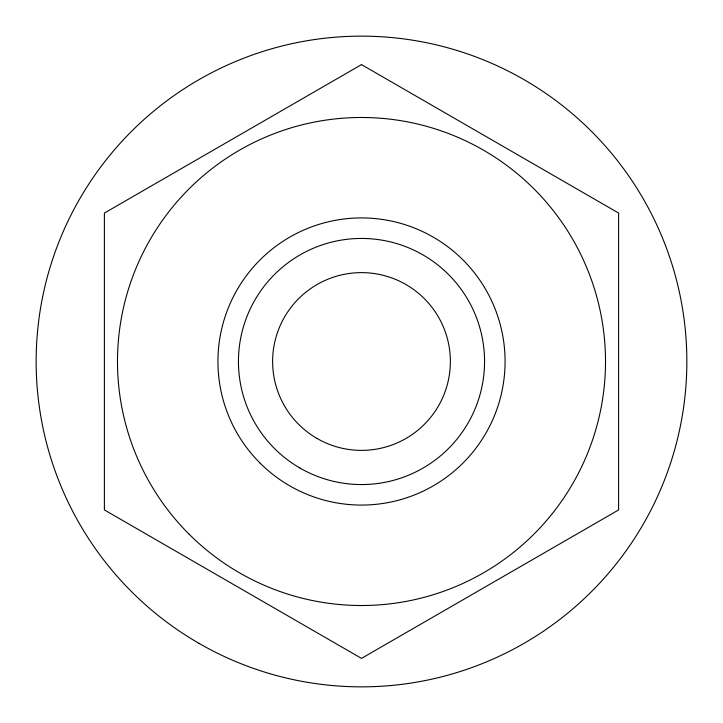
<?xml version="1.0" encoding="UTF-8"?>
<svg xmlns="http://www.w3.org/2000/svg" width="723" height="723" viewBox="0 0 723 723"><rect width="100%" height="100%" fill="white"/><g stroke="black" fill="none" stroke-linecap="round" stroke-linejoin="round"><path stroke-width="1.08" d="M361.5 64.618L104.392 213.059L104.392 509.941L361.5 658.382L618.608 509.941L618.608 213.059L361.5 64.618M259.982 463.018A143.57 143.57 0 0 0 500.18 398.662A143.57 143.57 0 0 0 324.338 222.82A143.57 143.57 0 0 0 259.982 463.018M317.063 438.472A88.875 88.875 0 0 0 450.375 361.5A88.875 88.875 0 0 0 317.063 284.528A88.875 88.875 0 0 0 317.063 438.472M299.973 468.07A123.055 123.055 0 0 0 484.555 361.5A123.055 123.055 0 0 0 299.973 254.93A123.055 123.055 0 0 0 299.973 468.07M198.825 643.262A325.35 325.35 0 0 0 686.85 361.5A325.35 325.35 0 0 0 198.825 79.738A325.35 325.35 0 0 0 198.825 643.262M188.956 534.044A244.013 244.013 0 0 0 597.198 424.654A244.013 244.013 0 0 0 298.346 125.802A244.013 244.013 0 0 0 188.956 534.044"/></g></svg>
